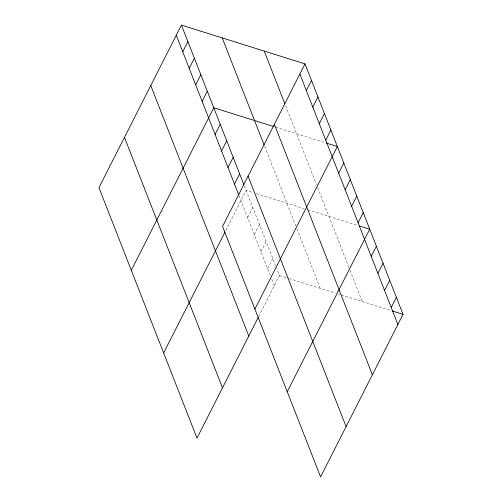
<?xml version="1.0" encoding="UTF-8"?>
<svg xmlns="http://www.w3.org/2000/svg" width="502" height="502" viewBox="0 0 502 502"><rect width="100%" height="100%" fill="white"/><g stroke="black" fill="none" stroke-linecap="round" stroke-linejoin="round"><path stroke-width="0.38" stroke-dasharray="2.51 1.88" d="M225.731 230.6L246.124 190.409L252.675 192.467M247.637 217.598L252.788 207.439M254.301 234.629L259.452 224.469M260.965 251.659L266.116 241.506M267.635 268.689L272.787 258.536M258.706 316.455L279.451 275.567L276.671 268.47M275.573 127.144L325.716 142.875M256.321 193.609L304.294 208.663M307.921 209.798L358.064 225.53M279.451 275.567L288.192 278.309M288.92 278.535L335.449 293.137M338.348 294.046L339.798 294.498M341.247 294.956L391.391 310.688M285.613 105.702L316.555 184.767M317.678 187.641L348.928 267.484M350.038 270.321L362.256 301.545M264.686 146.427L295.797 225.913M296.908 228.755L320.238 288.361M244.436 186.098L275.56 265.633M239.002 195.535L270.409 275.786M271.795 279.338L274.299 285.726"/><path stroke-width="0.75" d="M305.015 63.879L222.549 226.433L320.577 476.9L403.043 314.346L305.015 63.879L181.423 25.1L98.957 187.654L196.985 438.12L258.354 317.157M182.741 51.788L187.892 41.628M189.21 68.316L194.362 58.163M195.68 84.851L200.831 74.691M202.149 101.379L207.301 91.226M131.304 270.308L213.77 107.754L274.123 126.686M215.088 134.442L220.24 124.283M221.558 150.97L226.716 140.817M228.027 167.505L233.185 157.346M234.497 184.033L239.655 173.88M163.652 352.962L225.022 231.999M306.333 90.567L311.491 80.408M312.802 107.095L317.961 96.936M319.272 123.63L324.43 113.471M325.742 140.158L330.9 129.999M254.897 309.088L337.369 146.534L326.444 143.101M338.681 173.221L343.839 163.062M345.156 189.75L350.308 179.59M351.626 206.278L356.778 196.125M358.095 222.813L363.247 212.653M287.244 391.742L369.717 229.188L359.52 225.988M371.229 256.371L376.381 246.218M377.893 273.408L383.045 263.249M384.557 290.438L389.715 280.279M391.227 307.469L396.379 297.309M392.118 310.914L403.043 314.346M299.863 74.032L397.891 324.499M264.234 51.078L284.766 103.55M274.349 124.327L372.377 374.793M222.21 37.895L264.121 144.99M248.063 176.139L346.091 426.606M181.423 25.1L243.872 184.661M176.271 35.259L238.72 194.814M150.757 85.547L248.785 336.014M124.471 137.366L222.499 387.833"/></g></svg>
